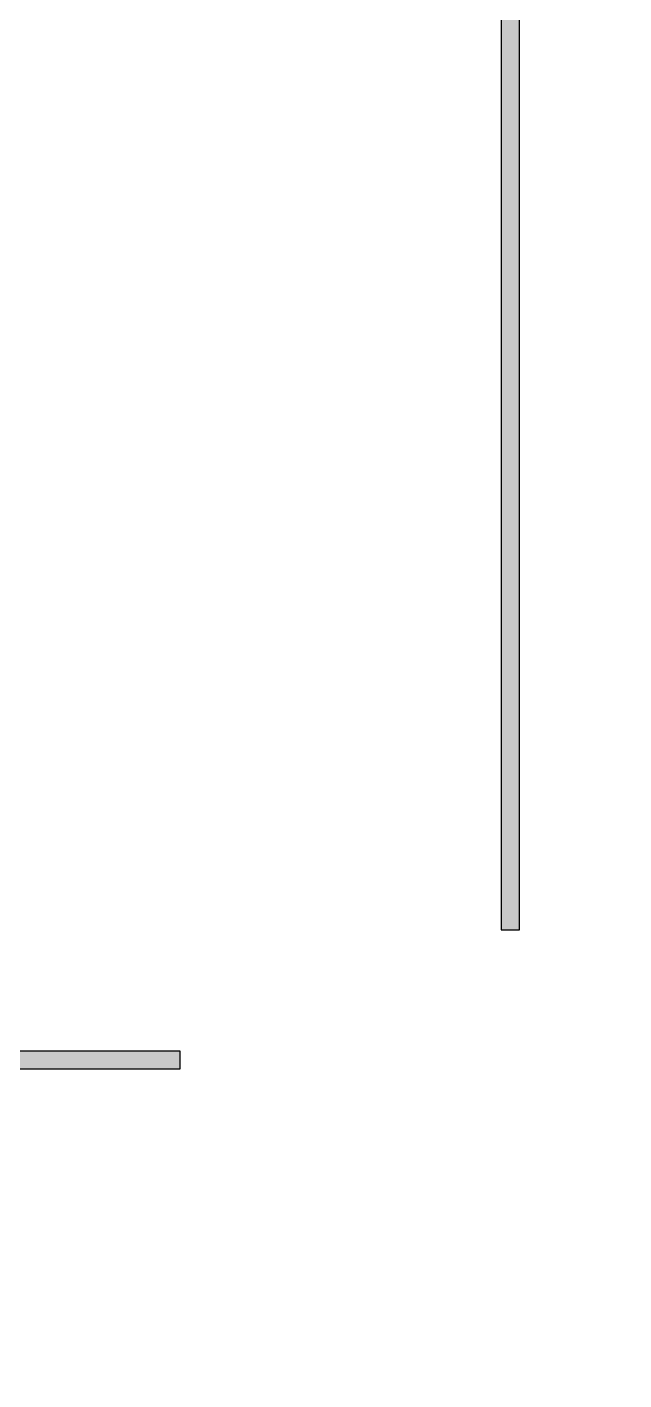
# Model space of a CAD drawing. Header units: inches. Extents: x 0 to 114300, y 0 to 114300.
# Drawn here: x 83618 to 86884, y 54031 to 61437 of the extents above; entities that cross this region are included whole.
import ezdxf

# ---------------------------------------------------------------- set-up
doc = ezdxf.new("R2010")
doc.units = ezdxf.units.IN
doc.header["$MEASUREMENT"] = 0

msp = doc.modelspace()

# ---------------------------------------------------------------- hatches: boundary and pattern name
h = msp.add_hatch()
h.set_pattern_fill('ANSI31', color=256, scale=100)
h.set_pattern_definition([(45, (-3636.992, -6350), (-8.8388348, 8.8388348), [])])
h.paths.add_polyline_path([(114300, 0), (0, 0), (0, 114300), (114300, 114300)])
edge = h.paths.add_edge_path(flags=16)
edge.add_arc((57150, 57150), 50800, 288.35844, 529.79531, ccw=False)
edge.add_line((73150, 8935.5), (41150, 8935.5))
edge.add_arc((57150, 57150), 50800, 190.20469, 251.64156, ccw=False)
edge.add_arc((57150, 57150), 50800, 169.79531, 190.20469, ccw=False)
h = msp.add_hatch(color=256)
h.dxf.hatch_style = 1
h.paths.add_polyline_path([(29455, 55832.5), (84455, 55832.5), (84455, 55732.5), (29455, 55732.5)])
h.paths.add_polyline_path([(27540, 67494.6), (27440, 67494.6), (27440, 56494.6), (27540, 56494.6)])
h = msp.add_hatch(color=256)
h.dxf.hatch_style = 1
h.paths.add_polyline_path([(86312.7, 67494.6), (86212.7, 67494.6), (86212.7, 56494.6), (86312.7, 56494.6)])

# ---------------------------------------------------------------- linework, layer by layer
for points in [[(86312.7, 67494.6), (86212.7, 67494.6), (86212.7, 56494.6), (86312.7, 56494.6)], [(29455, 55832.5), (84455, 55832.5), (84455, 55732.5), (29455, 55732.5)]]:
    msp.add_lwpolyline(points, close=True)

doc.saveas('drawing.dxf')
